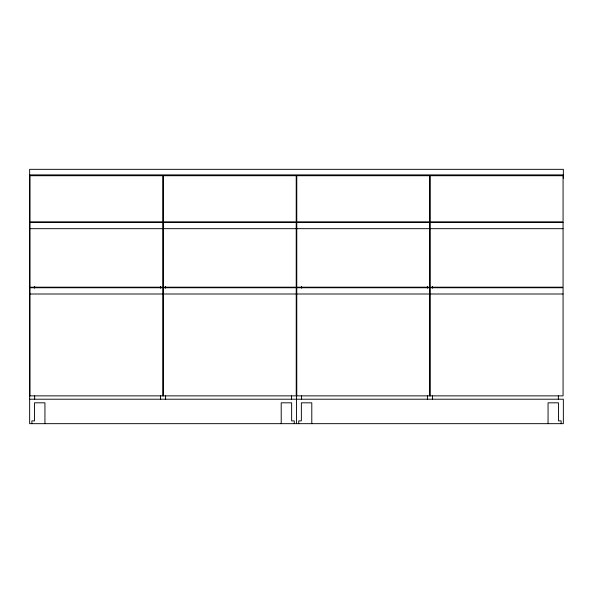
<?xml version="1.0" encoding="UTF-8"?>
<svg xmlns="http://www.w3.org/2000/svg" width="593" height="593" viewBox="0 0 593 593"><rect width="100%" height="100%" fill="white"/><g stroke="black" fill="none" stroke-linecap="round" stroke-linejoin="round"><path stroke-width="0.89" d="M29.65 174.891L563.35 174.891M162.793 221.864L29.932 221.864L29.932 175.721L162.793 175.721L162.793 221.167M163.349 221.864L296.218 221.864M296.774 221.864L429.643 221.864M430.199 221.864L563.068 221.864L563.068 175.721L430.199 175.721L430.199 221.167M29.932 228.676L162.793 228.676M163.349 228.676L296.218 228.676M296.774 228.676L429.643 228.676M430.199 228.676L563.068 228.676M29.932 294.002L162.793 294.002M163.357 294.002L296.226 294.002M296.774 294.002L429.643 294.002M430.207 294.002L563.068 294.002M29.65 395.872L296.226 395.872L296.226 287.746L163.357 287.746L163.357 395.872M296.5 395.872L563.068 395.872L563.068 287.746L430.207 287.746L430.207 395.872M29.65 399.208L563.35 399.208L563.35 423.669L29.65 423.669L29.65 169.331L563.35 169.331L563.35 178.226M561.126 423.669L561.126 420.889L558.487 420.889L558.487 402.825L548.058 402.825L548.058 423.669M558.347 395.872L558.347 399.208M432.43 286.382L432.43 288.228M432.43 395.872L432.43 399.497M429.643 221.167L429.643 175.721L296.774 175.721L296.774 221.167M429.643 395.872L429.643 287.746L296.774 287.746L296.774 395.872M427.42 286.382L427.42 288.228M427.42 395.872L427.42 399.497M311.792 423.669L311.792 402.825L301.363 402.825L301.363 420.889L298.724 420.889L298.724 423.669M301.503 286.382L301.503 288.228M301.503 395.872L301.503 399.497M296.5 286.382L296.5 288.228M296.5 395.457L296.5 423.669M296.218 221.167L296.218 175.721L163.349 175.721L163.349 221.167M294.276 423.669L294.276 420.889L291.637 420.889L291.637 402.825L281.208 402.825L281.208 423.669M291.497 395.872L291.497 399.208M165.58 286.382L165.58 288.228M165.58 395.872L165.58 399.497M162.793 395.872L162.793 287.746L29.932 287.746L29.932 395.872M160.577 286.382L160.577 288.228M160.577 395.872L160.577 399.497M44.942 423.669L44.942 402.825L34.513 402.825L34.513 420.889L31.874 420.889L31.874 423.669M34.653 286.382L34.653 288.228M34.653 395.872L34.653 399.497M162.793 222.419L29.932 222.419L29.932 287.19L162.793 287.19L162.793 222.419M296.218 222.419L163.349 222.419L163.357 287.19L296.218 287.19L296.218 222.419M429.643 222.419L296.774 222.419L296.774 287.19L429.643 287.19L429.643 222.419M563.068 222.419L430.199 222.419L430.207 287.19L563.068 287.19L563.068 222.419"/></g></svg>
